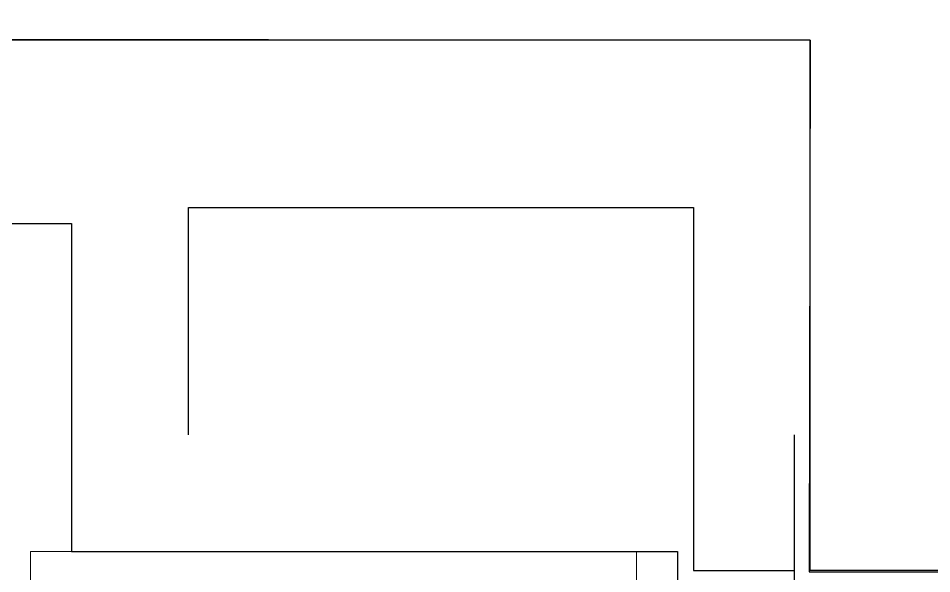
# Model space of a CAD drawing. Header units: inches. Extents: x -234 to 3525, y 0 to 2715.
# Drawn here: x 2771.82 to 2808, y 1713.5 to 1735.5 of the extents above; entities that cross this region are included whole.
import ezdxf

# ---------------------------------------------------------------- set-up
doc = ezdxf.new("R2010")
doc.units = ezdxf.units.IN
doc.header["$LTSCALE"] = 10
doc.header["$MEASUREMENT"] = 0
doc.layers.add('A-WALL', color=5, linetype='CONTINUOUS')
doc.layers.add('AREA-ASSIGN', color=7, linetype='CONTINUOUS')
doc.layers.add('P-SANR-FIXT', color=2, linetype='CONTINUOUS', lineweight=13)

msp = doc.modelspace()

# ---------------------------------------------------------------- linework, layer by layer
at = {"layer": 'A-WALL', "lineweight": 25}
for p, q in [((2803.187, 1734.625), (2754, 1734.625)), ((2803.187, 1713.628), (2803.187, 1734.625)), ((2778.562, 1719.003), (2778.562, 1728)), ((2778.562, 1728), (2798.562, 1728)), ((2798.562, 1728), (2798.562, 1713.628)), ((2754, 1727.375), (2773.937, 1727.375)), ((2773.937, 1727.375), (2773.937, 1714.378)), ((2802.562, 1695.003), (2802.562, 1719.003)), ((2773.937, 1714.378), (2797.937, 1714.378)), ((2797.937, 1714.378), (2797.937, 1690.378)), ((2798.562, 1713.628), (2802.562, 1713.628)), ((2812.656, 1713.628), (2803.187, 1713.628))]:
    msp.add_line(p, q, dxfattribs=at)
at = {"layer": 'AREA-ASSIGN'}
for points in [[(3231, 2691), (2709, 2691), (2708.511, 2322), (2709, 1893.625), (2811.761, 1893.557), (2811.688, 1782.759), (2807.064, 1782.759), (2807.064, 1783.827), (2701.001, 1783.875), (2701, 1782.578), (2701, 1743), (2701, 1734.75), (2710, 1734.75), (2803.187, 1734.625), (2803.151, 1713.579), (2840.143, 1713.579), (2840.143, 1734.564), (2918.751, 1734.564), (2918.751, 1628.925), (2967.837, 1628.925), (2967, 2163), (3231, 2163), (3231, 2691)], [(2803.875, 1635), (2710, 1635), (2710, 1727.375), (2714, 1727.375), (2754, 1727.375), (2773.937, 1727.375), (2773.937, 1714.378), (2797.937, 1714.378), (2797.937, 1690.378), (2803.875, 1690.378)]]:
    msp.add_lwpolyline(points, close=True, dxfattribs=at)
at = {"layer": 'P-SANR-FIXT', "lineweight": 9}
for p, q in [((2772.313, 1690.378), (2772.313, 1714.378)), ((2772.313, 1714.378), (2773.937, 1714.378)), ((2796.313, 1703.244), (2796.313, 1714.378))]:
    msp.add_line(p, q, dxfattribs=at)

doc.saveas('drawing.dxf')
